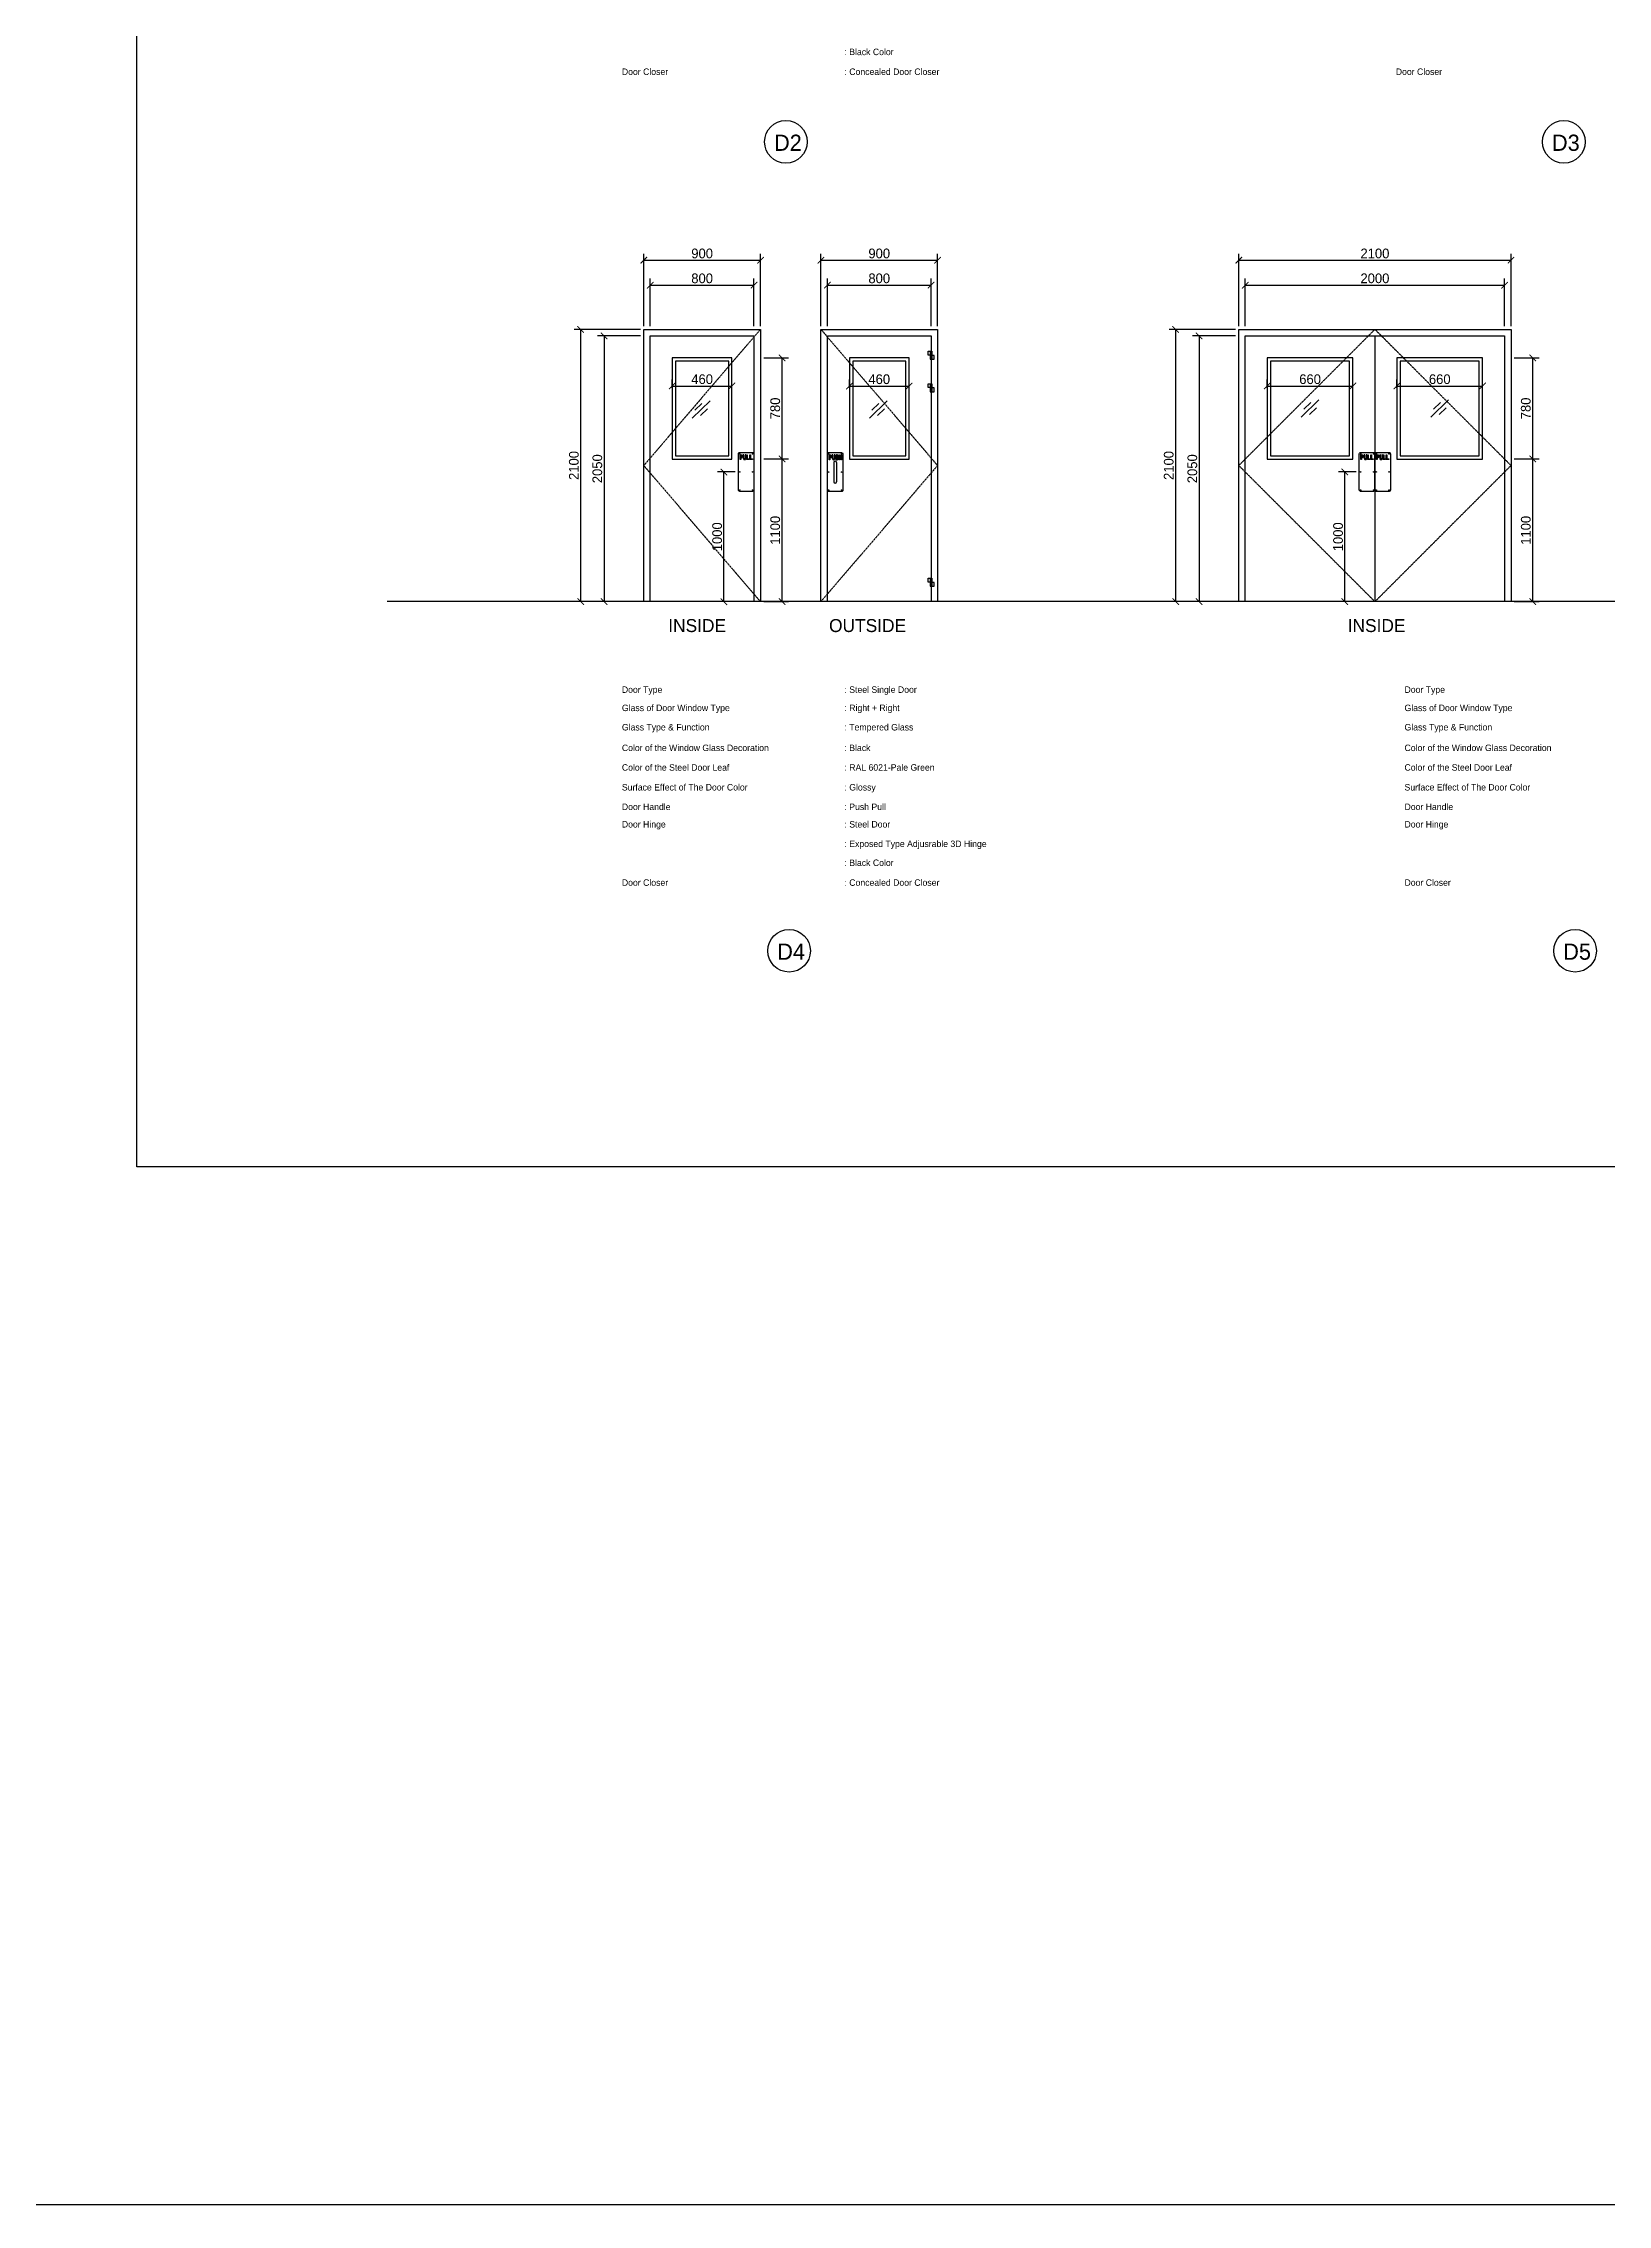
# Model space of a CAD drawing. Header units: millimetres. Extents: x -62354 to 129108, y -71259 to 35407.
# Drawn here: x 102933 to 115000, y -71259 to -54587 of the extents above; entities that cross this region are included whole.
import ezdxf

# ---------------------------------------------------------------- set-up
doc = ezdxf.new("R2010")
doc.units = ezdxf.units.MM
doc.header["$MEASUREMENT"] = 0
doc.linetypes.add('1st FL Layout xrf$0$CENTER2', pattern=[1.125, 0.75, -0.125, 0.125, -0.125])
doc.styles.add('1st FL Layout xrf$0$TEXT', font='cordia2.shx')
doc.dimstyles.new('1st FL Layout xrf$0$C--A--50', dxfattribs={"dimscale": 50, "dimtxt": 1.5, "dimasz": 1, "dimexe": 1, "dimexo": 0.5, "dimgap": 0.3, "dimtad": 1, "dimdec": 0, "dimzin": 0, "dimdsep": 46, "dimtxsty": '1st FL Layout xrf$0$TEXT', "dimblk": '1st FL Layout xrf$0$_ArchTick', "dimcen": 0.09, "dimclrd": 3, "dimclre": 3, "dimclrt": 30, "dimadec": 0, "dimazin": 2, "dimtfac": 1, "dimtdec": 0, "dimtix": 1, "dimtmove": 2, "dimatfit": 3, "dimldrblk": '1st FL Layout xrf$0$_ArchTick', "dimfxl": 1, "dimtolj": 1, "dimtzin": 0, "dimarcsym": 0})

# ---------------------------------------------------------------- blocks, each defined once
blk = doc.blocks.new('1st FL Layout xrf$0$_ArchTick')
at = {"color": 0, "linetype": 'ByBlock', "const_width": 0.15}
blk.add_lwpolyline([(-0.5, -0.5), (0.5, 0.5)], dxfattribs=at)
blk = doc.blocks.new('*D574')
at = {"color": 3, "linetype": 'Continuous', "lineweight": -2, "transparency": 16777216}
for p, q in [((107565, -56769), (107565, -56211)), ((107565, -56261), (108465, -56261)), ((108465, -56769), (108465, -56211))]:
    blk.add_line(p, q, dxfattribs=at)
at = {"color": 3, "lineweight": -2, "transparency": 16777216, "xscale": 50, "yscale": 50, "zscale": 50, "rotation": 180}
blk.add_blockref('1st FL Layout xrf$0$_ArchTick', (107565, -56261), dxfattribs=at)
at = {"color": 3, "lineweight": -2, "transparency": 16777216, "xscale": 50, "yscale": 50, "zscale": 50}
blk.add_blockref('1st FL Layout xrf$0$_ArchTick', (108465, -56261), dxfattribs=at)
at = {"color": 30, "transparency": 16777216, "insert": (108015, -56209), "char_height": 75, "attachment_point": 5, "style": '1st FL Layout xrf$0$TEXT'}
blk.add_mtext('\\A1;900', dxfattribs=at)
blk = doc.blocks.new('*D555')
at = {"color": 3, "linetype": 'Continuous', "lineweight": -2, "transparency": 16777216}
for p, q in [((107615, -56769), (107615, -56403)), ((107615, -56453), (108415, -56453)), ((108415, -56769), (108415, -56403))]:
    blk.add_line(p, q, dxfattribs=at)
at = {"color": 3, "lineweight": -2, "transparency": 16777216, "xscale": 50, "yscale": 50, "zscale": 50, "rotation": 180}
blk.add_blockref('1st FL Layout xrf$0$_ArchTick', (107615, -56453), dxfattribs=at)
at = {"color": 3, "lineweight": -2, "transparency": 16777216, "xscale": 50, "yscale": 50, "zscale": 50}
blk.add_blockref('1st FL Layout xrf$0$_ArchTick', (108415, -56453), dxfattribs=at)
at = {"color": 30, "transparency": 16777216, "insert": (108015, -56401), "char_height": 75, "attachment_point": 5, "style": '1st FL Layout xrf$0$TEXT'}
blk.add_mtext('\\A1;800', dxfattribs=at)
blk = doc.blocks.new('*D575')
at = {"color": 3, "linetype": 'Continuous', "lineweight": -2, "transparency": 16777216}
for p, q in [((107540, -56794), (107028, -56794)), ((107078, -56794), (107078, -58894)), ((107540, -58894), (107028, -58894))]:
    blk.add_line(p, q, dxfattribs=at)
at = {"color": 3, "lineweight": -2, "transparency": 16777216, "xscale": 50, "yscale": 50, "zscale": 50}
for p, rotation in [((107078, -56794), 90), ((107078, -58894), 270)]:
    blk.add_blockref('1st FL Layout xrf$0$_ArchTick', p, dxfattribs=dict(at, rotation=rotation))
at = {"color": 30, "transparency": 16777216, "insert": (107026, -57844), "char_height": 75, "attachment_point": 5, "rotation": 90, "style": '1st FL Layout xrf$0$TEXT'}
blk.add_mtext('\\A1;2100', dxfattribs=at)
blk = doc.blocks.new('*D576')
at = {"color": 3, "linetype": 'Continuous', "lineweight": -2, "transparency": 16777216}
for p, q in [((107540, -56844), (107209, -56844)), ((107259, -56844), (107259, -58894)), ((107590, -58894), (107209, -58894))]:
    blk.add_line(p, q, dxfattribs=at)
at = {"color": 3, "lineweight": -2, "transparency": 16777216, "xscale": 50, "yscale": 50, "zscale": 50}
for p, rotation in [((107259, -56844), 90), ((107259, -58894), 270)]:
    blk.add_blockref('1st FL Layout xrf$0$_ArchTick', p, dxfattribs=dict(at, rotation=rotation))
at = {"color": 30, "transparency": 16777216, "insert": (107207, -57869), "char_height": 75, "attachment_point": 5, "rotation": 90, "style": '1st FL Layout xrf$0$TEXT'}
blk.add_mtext('\\A1;2050', dxfattribs=at)
blk = doc.blocks.new('*D556')
at = {"color": 3, "linetype": 'Continuous', "lineweight": -2, "transparency": 16777216}
for p, q in [((108490, -57794), (108682, -57794)), ((108632, -58894), (108632, -57794)), ((108490, -58894), (108682, -58894))]:
    blk.add_line(p, q, dxfattribs=at)
at = {"color": 3, "lineweight": -2, "transparency": 16777216, "xscale": 50, "yscale": 50, "zscale": 50}
for p, rotation in [((108632, -57794), 90), ((108632, -58894), 270)]:
    blk.add_blockref('1st FL Layout xrf$0$_ArchTick', p, dxfattribs=dict(at, rotation=rotation))
at = {"color": 30, "transparency": 16777216, "insert": (108579, -58344), "char_height": 75, "attachment_point": 5, "rotation": 90, "style": '1st FL Layout xrf$0$TEXT'}
blk.add_mtext('\\A1;1100', dxfattribs=at)
blk = doc.blocks.new('*D557')
at = {"color": 3, "linetype": 'Continuous', "lineweight": -2, "transparency": 16777216}
for p, q in [((108490, -57014), (108682, -57014)), ((108632, -57794), (108632, -57014)), ((108490, -57794), (108682, -57794))]:
    blk.add_line(p, q, dxfattribs=at)
at = {"color": 3, "lineweight": -2, "transparency": 16777216, "xscale": 50, "yscale": 50, "zscale": 50}
for p, rotation in [((108632, -57014), 90), ((108632, -57794), 270)]:
    blk.add_blockref('1st FL Layout xrf$0$_ArchTick', p, dxfattribs=dict(at, rotation=rotation))
at = {"color": 30, "transparency": 16777216, "insert": (108579, -57404), "char_height": 75, "attachment_point": 5, "rotation": 90, "style": '1st FL Layout xrf$0$TEXT'}
blk.add_mtext('\\A1;780', dxfattribs=at)
blk = doc.blocks.new('*D558')
at = {"color": 3, "linetype": 'Continuous', "lineweight": -2, "transparency": 16777216}
for p, q in [((108931, -56769), (108931, -56211)), ((108931, -56261), (109831, -56261)), ((109831, -56769), (109831, -56211))]:
    blk.add_line(p, q, dxfattribs=at)
at = {"color": 3, "lineweight": -2, "transparency": 16777216, "xscale": 50, "yscale": 50, "zscale": 50, "rotation": 180}
blk.add_blockref('1st FL Layout xrf$0$_ArchTick', (108931, -56261), dxfattribs=at)
at = {"color": 3, "lineweight": -2, "transparency": 16777216, "xscale": 50, "yscale": 50, "zscale": 50}
blk.add_blockref('1st FL Layout xrf$0$_ArchTick', (109831, -56261), dxfattribs=at)
at = {"color": 30, "transparency": 16777216, "insert": (109381, -56209), "char_height": 75, "attachment_point": 5, "style": '1st FL Layout xrf$0$TEXT'}
blk.add_mtext('\\A1;900', dxfattribs=at)
blk = doc.blocks.new('*D559')
at = {"color": 3, "linetype": 'Continuous', "lineweight": -2, "transparency": 16777216}
for p, q in [((108981, -56769), (108981, -56403)), ((108981, -56453), (109781, -56453)), ((109781, -56769), (109781, -56403))]:
    blk.add_line(p, q, dxfattribs=at)
at = {"color": 3, "lineweight": -2, "transparency": 16777216, "xscale": 50, "yscale": 50, "zscale": 50, "rotation": 180}
blk.add_blockref('1st FL Layout xrf$0$_ArchTick', (108981, -56453), dxfattribs=at)
at = {"color": 3, "lineweight": -2, "transparency": 16777216, "xscale": 50, "yscale": 50, "zscale": 50}
blk.add_blockref('1st FL Layout xrf$0$_ArchTick', (109781, -56453), dxfattribs=at)
at = {"color": 30, "transparency": 16777216, "insert": (109381, -56401), "char_height": 75, "attachment_point": 5, "style": '1st FL Layout xrf$0$TEXT'}
blk.add_mtext('\\A1;800', dxfattribs=at)
blk = doc.blocks.new('*D560')
at = {"color": 3, "linetype": 'Continuous', "lineweight": -2, "transparency": 16777216}
for p, q in [((107785, -57245), (107785, -57181)), ((108245, -57245), (108245, -57181)), ((107785, -57231), (108245, -57231))]:
    blk.add_line(p, q, dxfattribs=at)
at = {"color": 3, "lineweight": -2, "transparency": 16777216, "xscale": 50, "yscale": 50, "zscale": 50, "rotation": 180}
blk.add_blockref('1st FL Layout xrf$0$_ArchTick', (107785, -57231), dxfattribs=at)
at = {"color": 3, "lineweight": -2, "transparency": 16777216, "xscale": 50, "yscale": 50, "zscale": 50}
blk.add_blockref('1st FL Layout xrf$0$_ArchTick', (108245, -57231), dxfattribs=at)
at = {"color": 30, "transparency": 16777216, "insert": (108015, -57179), "char_height": 75, "attachment_point": 5, "style": '1st FL Layout xrf$0$TEXT'}
blk.add_mtext('\\A1;460', dxfattribs=at)
blk = doc.blocks.new('*D553')
at = {"color": 3, "linetype": 'Continuous', "lineweight": -2, "transparency": 16777216}
for p, q in [((109151, -57245), (109151, -57181)), ((109611, -57245), (109611, -57181)), ((109151, -57231), (109611, -57231))]:
    blk.add_line(p, q, dxfattribs=at)
at = {"color": 3, "lineweight": -2, "transparency": 16777216, "xscale": 50, "yscale": 50, "zscale": 50, "rotation": 180}
blk.add_blockref('1st FL Layout xrf$0$_ArchTick', (109151, -57231), dxfattribs=at)
at = {"color": 3, "lineweight": -2, "transparency": 16777216, "xscale": 50, "yscale": 50, "zscale": 50}
blk.add_blockref('1st FL Layout xrf$0$_ArchTick', (109611, -57231), dxfattribs=at)
at = {"color": 30, "transparency": 16777216, "insert": (109381, -57179), "char_height": 75, "attachment_point": 5, "style": '1st FL Layout xrf$0$TEXT'}
blk.add_mtext('\\A1;460', dxfattribs=at)
blk = doc.blocks.new('*D554')
at = {"color": 3, "linetype": 'Continuous', "lineweight": -2, "transparency": 16777216}
for p, q in [((108270, -57894), (108133, -57894)), ((108183, -58894), (108183, -57894)), ((108289, -58894), (108133, -58894))]:
    blk.add_line(p, q, dxfattribs=at)
at = {"color": 3, "lineweight": -2, "transparency": 16777216, "xscale": 50, "yscale": 50, "zscale": 50}
for p, rotation in [((108183, -57894), 90), ((108183, -58894), 270)]:
    blk.add_blockref('1st FL Layout xrf$0$_ArchTick', p, dxfattribs=dict(at, rotation=rotation))
at = {"color": 30, "transparency": 16777216, "insert": (108131, -58394), "char_height": 75, "attachment_point": 5, "rotation": 90, "style": '1st FL Layout xrf$0$TEXT'}
blk.add_mtext('\\A1;1000', dxfattribs=at)
blk = doc.blocks.new('1st FL Layout xrf$0$Push')
blk.add_lwpolyline([(84907, -42836, -0.414214), (84917, -42846), (84917, -43126, -0.414214), (84907, -43136), (84807, -43136, -0.414214), (84797, -43126), (84797, -42846, -0.414214), (84807, -42836)], format="xyb", close=True)
at = {"flags": 128}
blk.add_lwpolyline([(84810, -42854), (84820, -42854), (84823, -42854), (84825, -42855), (84827, -42857), (84828, -42859), (84829, -42861), (84830, -42863), (84830, -42866), (84829, -42868), (84828, -42870), (84827, -42872), (84825, -42874), (84823, -42875), (84820, -42875), (84815, -42875), (84815, -42891), (84810, -42891)], close=True, dxfattribs=at)
for points in [[(84847, -42911), (84847, -43061)], [(84867, -42911), (84867, -43061)]]:
    blk.add_lwpolyline(points)
blk.add_lwpolyline([(84900, -42891), (84900, -42875), (84890, -42875), (84890, -42891), (84885, -42891), (84885, -42854), (84890, -42854), (84890, -42870), (84900, -42870), (84900, -42854), (84905, -42854), (84905, -42891)], close=True)
at = {"color": 253}
for centre in [(84807, -42846), (84907, -42846), (84807, -42986), (84907, -42986), (84807, -43126), (84907, -43126)]:
    blk.add_circle(centre, 2.51, dxfattribs=at)
for centre, start, end in [((84857, -42911), 0, 180), ((84857, -43061), 180, 0)]:
    blk.add_arc(centre, 10, start, end)
for points, knots in [([(84815, -42870), (84817, -42870), (84819, -42870), (84820, -42870), (84821, -42870), (84821, -42870), (84823, -42869), (84823, -42869), (84824, -42867), (84825, -42866), (84825, -42864), (84825, -42863), (84824, -42862), (84823, -42860), (84823, -42860), (84821, -42859), (84821, -42859), (84820, -42859), (84819, -42859), (84817, -42859), (84815, -42859), (84815, -42863), (84815, -42866), (84815, -42870)], [0, 0, 0, 0, 1, 1, 1, 1.261799, 1.523599, 1.785398, 2.047198, 2.308997, 2.570796, 2.832596, 3.094395, 3.356194, 3.617994, 3.879793, 4.141593, 4.141593, 4.141593, 5.141593, 5.141593, 5.141593, 6.141593, 6.141593, 6.141593, 6.141593]), ([(84840, -42854), (84840, -42862), (84840, -42871), (84840, -42879), (84840, -42880), (84840, -42882), (84842, -42884), (84843, -42885), (84844, -42886), (84845, -42886), (84846, -42886), (84847, -42885), (84848, -42884), (84850, -42882), (84850, -42880), (84850, -42879), (84850, -42871), (84850, -42862), (84850, -42854), (84852, -42854), (84853, -42854), (84855, -42854), (84855, -42862), (84855, -42871), (84855, -42879), (84855, -42880), (84855, -42881), (84855, -42882), (84854, -42883), (84854, -42884), (84854, -42884), (84853, -42885), (84853, -42886), (84852, -42887), (84852, -42887), (84851, -42888), (84851, -42889), (84850, -42889), (84849, -42890), (84848, -42890), (84848, -42890), (84847, -42890), (84846, -42891), (84845, -42891), (84845, -42891), (84844, -42891), (84843, -42890), (84842, -42890), (84841, -42890), (84841, -42890), (84840, -42889), (84839, -42889), (84839, -42888), (84838, -42887), (84837, -42887), (84837, -42886), (84837, -42885), (84836, -42884), (84836, -42884), (84836, -42883), (84835, -42882), (84835, -42881), (84835, -42880), (84835, -42879), (84835, -42871), (84835, -42862), (84835, -42854), (84837, -42854), (84838, -42854), (84840, -42854)], [0, 0, 0, 0, 1, 1, 1, 1.392699, 1.785398, 2.178097, 2.374447, 2.570796, 2.767146, 2.963495, 3.356194, 3.748894, 4.141593, 4.141593, 4.141593, 5.141593, 5.141593, 5.141593, 6.141593, 6.141593, 6.141593, 7.141593, 7.141593, 7.141593, 8.141593, 8.141593, 8.141593, 9.141593, 9.141593, 9.141593, 10.141593, 10.141593, 10.141593, 11.141593, 11.141593, 11.141593, 12.141593, 12.141593, 12.141593, 13.141593, 13.141593, 13.141593, 14.141593, 14.141593, 14.141593, 15.141593, 15.141593, 15.141593, 16.141593, 16.141593, 16.141593, 17.141593, 17.141593, 17.141593, 18.141593, 18.141593, 18.141593, 19.141593, 19.141593, 19.141593, 20.141593, 20.141593, 20.141593, 21.141593, 21.141593, 21.141593, 22.141593, 22.141593, 22.141593, 22.141593])]:
    blk.add_open_spline(points, degree=3, knots=knots)
blk.add_rational_spline([(84860, -42878), (84862, -42878), (84863, -42878), (84865, -42878), (84865, -42880), (84865, -42881), (84865, -42882), (84865, -42882), (84865, -42883), (84865, -42884), (84866, -42884), (84867, -42885), (84868, -42886), (84870, -42886), (84871, -42886), (84873, -42885), (84874, -42884), (84874, -42884), (84875, -42883), (84875, -42882), (84875, -42882), (84875, -42881), (84875, -42881), (84875, -42880), (84875, -42879), (84874, -42878), (84874, -42877), (84869, -42875), (84865, -42872), (84861, -42870), (84861, -42869), (84860, -42867), (84860, -42866), (84860, -42865), (84860, -42864), (84860, -42863), (84860, -42862), (84860, -42862), (84860, -42861), (84861, -42860), (84861, -42860), (84861, -42859), (84862, -42858), (84862, -42858), (84862, -42857), (84863, -42857), (84864, -42856), (84864, -42856), (84865, -42855), (84866, -42855), (84866, -42855), (84867, -42854), (84868, -42854), (84869, -42854), (84870, -42854), (84870, -42854), (84871, -42854), (84872, -42854), (84873, -42854), (84873, -42855), (84874, -42855), (84875, -42855), (84876, -42856), (84876, -42856), (84877, -42857), (84877, -42857), (84878, -42858), (84878, -42858), (84879, -42859), (84879, -42860), (84879, -42860), (84880, -42861), (84880, -42862), (84880, -42862), (84880, -42863), (84880, -42864), (84880, -42865), (84880, -42867), (84878, -42867), (84877, -42867), (84875, -42867), (84875, -42865), (84875, -42864), (84875, -42863), (84875, -42863), (84875, -42862), (84874, -42861), (84874, -42860), (84873, -42860), (84871, -42859), (84870, -42859), (84868, -42859), (84867, -42860), (84866, -42860), (84865, -42861), (84865, -42862), (84865, -42863), (84865, -42863), (84865, -42864), (84865, -42864), (84865, -42865), (84865, -42866), (84865, -42867), (84866, -42867), (84870, -42870), (84874, -42873), (84879, -42875), (84879, -42876), (84880, -42877), (84880, -42879), (84880, -42880), (84880, -42881), (84880, -42882), (84880, -42882), (84880, -42883), (84880, -42884), (84879, -42885), (84879, -42885), (84879, -42886), (84878, -42887), (84878, -42887), (84877, -42888), (84877, -42888), (84876, -42889), (84876, -42889), (84875, -42889), (84874, -42890), (84873, -42890), (84873, -42890), (84872, -42890), (84871, -42891), (84870, -42891), (84870, -42891), (84869, -42891), (84868, -42890), (84867, -42890), (84866, -42890), (84866, -42890), (84865, -42889), (84864, -42889), (84864, -42889), (84863, -42888), (84862, -42888), (84862, -42887), (84862, -42887), (84861, -42886), (84861, -42885), (84861, -42885), (84860, -42884), (84860, -42883), (84860, -42882), (84860, -42882), (84860, -42881), (84860, -42880), (84860, -42878)], [1, 1, 1, 1, 1, 1, 1, 1, 1, 1, 1, 1, 1, 1, 1, 1, 1, 1, 1, 1, 1, 1, 1, 1, 0.917103003592, 0.917103003592, 1, 1, 1, 1, 0.977334703629, 0.977334703629, 1, 1, 1, 1, 1, 1, 1, 1, 1, 1, 1, 1, 1, 1, 1, 1, 1, 1, 1, 1, 1, 1, 1, 1, 1, 1, 1, 1, 1, 1, 1, 1, 1, 1, 1, 1, 1, 1, 1, 1, 1, 1, 1, 1, 1, 1, 1, 1, 1, 1, 1, 1, 1, 1, 1, 1, 1, 1, 1, 1, 1, 1, 1, 1, 1, 1, 1, 1, 1, 0.93506809538, 0.93506809538, 1, 1, 1, 1, 0.976653570732, 0.976653570732, 1, 1, 1, 1, 1, 1, 1, 1, 1, 1, 1, 1, 1, 1, 1, 1, 1, 1, 1, 1, 1, 1, 1, 1, 1, 1, 1, 1, 1, 1, 1, 1, 1, 1, 1, 1, 1, 1, 1, 1, 1, 1, 1, 1, 1, 1], degree=3, knots=[0, 0, 0, 0, 1, 1, 1, 2, 2, 2, 2.261799, 2.523599, 2.785398, 3.047198, 3.308997, 3.570796, 3.832596, 4.094395, 4.356194, 4.617994, 4.879793, 5.141593, 5.141593, 5.141593, 6.141593, 6.141593, 6.141593, 7.149606, 7.149606, 7.149606, 8.149606, 8.149606, 8.149606, 8.672616, 8.672616, 8.672616, 9.672616, 9.672616, 9.672616, 10.672616, 10.672616, 10.672616, 11.672616, 11.672616, 11.672616, 12.672616, 12.672616, 12.672616, 13.672616, 13.672616, 13.672616, 14.672616, 14.672616, 14.672616, 15.672616, 15.672616, 15.672616, 16.672616, 16.672616, 16.672616, 17.672616, 17.672616, 17.672616, 18.672616, 18.672616, 18.672616, 19.672616, 19.672616, 19.672616, 20.672616, 20.672616, 20.672616, 21.672616, 21.672616, 21.672616, 22.672616, 22.672616, 22.672616, 23.672616, 23.672616, 23.672616, 24.672616, 24.672616, 24.672616, 25.672616, 25.672616, 25.672616, 25.934415, 26.196215, 26.458014, 26.719813, 26.981613, 27.243412, 27.505212, 27.767011, 28.02881, 28.29061, 28.552409, 28.814209, 28.814209, 28.814209, 29.814209, 29.814209, 29.814209, 30.704248, 30.704248, 30.704248, 31.704248, 31.704248, 31.704248, 32.235104, 32.235104, 32.235104, 33.235104, 33.235104, 33.235104, 34.235104, 34.235104, 34.235104, 35.235104, 35.235104, 35.235104, 36.235104, 36.235104, 36.235104, 37.235104, 37.235104, 37.235104, 38.235104, 38.235104, 38.235104, 39.235104, 39.235104, 39.235104, 40.235104, 40.235104, 40.235104, 41.235104, 41.235104, 41.235104, 42.235104, 42.235104, 42.235104, 43.235104, 43.235104, 43.235104, 44.235104, 44.235104, 44.235104, 45.235104, 45.235104, 45.235104, 46.235104, 46.235104, 46.235104, 47.235104, 47.235104, 47.235104, 47.235104])
blk = doc.blocks.new('1st FL Layout xrf$0$Pull')
blk.add_lwpolyline([(78259, -41726, -0.414214), (78269, -41736), (78269, -42016, -0.414214), (78259, -42026), (78159, -42026, -0.414214), (78149, -42016), (78149, -41736, -0.414214), (78159, -41726)], format="xyb", close=True)
at = {"flags": 128}
blk.add_lwpolyline([(78167, -41781), (78162, -41781), (78162, -41745), (78172, -41745), (78175, -41745), (78177, -41746), (78179, -41747), (78180, -41749), (78181, -41752), (78182, -41754), (78182, -41756), (78181, -41759), (78180, -41761), (78179, -41763), (78177, -41764), (78175, -41765), (78172, -41766), (78167, -41766)], close=True, dxfattribs=at)
for points in [[(78212, -41781), (78212, -41745), (78217, -41745), (78217, -41776), (78232, -41776), (78232, -41781)], [(78237, -41781), (78237, -41745), (78242, -41745), (78242, -41776), (78257, -41776), (78257, -41781)]]:
    blk.add_lwpolyline(points, close=True)
at = {"color": 253}
for centre in [(78159, -41736), (78259, -41736), (78159, -41876), (78259, -41876), (78159, -42016), (78259, -42016)]:
    blk.add_circle(centre, 2.51, dxfattribs=at)
for points, knots in [([(78167, -41761), (78169, -41761), (78171, -41761), (78172, -41761), (78173, -41761), (78173, -41761), (78174, -41760), (78175, -41759), (78176, -41758), (78177, -41757), (78177, -41755), (78177, -41754), (78176, -41752), (78175, -41751), (78174, -41750), (78173, -41750), (78173, -41750), (78172, -41750), (78171, -41750), (78169, -41750), (78167, -41750), (78167, -41753), (78167, -41757), (78167, -41761)], [0, 0, 0, 0, 1, 1, 1, 1.261799, 1.523599, 1.785398, 2.047198, 2.308997, 2.570796, 2.832596, 3.094395, 3.356194, 3.617994, 3.879793, 4.141593, 4.141593, 4.141593, 5.141593, 5.141593, 5.141593, 6.141593, 6.141593, 6.141593, 6.141593]), ([(78192, -41745), (78192, -41753), (78192, -41761), (78192, -41770), (78192, -41771), (78192, -41773), (78194, -41775), (78195, -41776), (78196, -41776), (78197, -41776), (78198, -41776), (78199, -41776), (78200, -41775), (78202, -41773), (78202, -41771), (78202, -41770), (78202, -41761), (78202, -41753), (78202, -41745), (78204, -41745), (78205, -41745), (78207, -41745), (78207, -41753), (78207, -41761), (78207, -41770), (78207, -41771), (78207, -41772), (78207, -41772), (78206, -41773), (78206, -41774), (78206, -41775), (78205, -41776), (78205, -41777), (78204, -41777), (78204, -41778), (78203, -41779), (78203, -41779), (78202, -41780), (78201, -41780), (78200, -41781), (78200, -41781), (78199, -41781), (78198, -41781), (78197, -41781), (78196, -41781), (78196, -41781), (78195, -41781), (78194, -41781), (78193, -41781), (78193, -41780), (78192, -41780), (78191, -41779), (78191, -41779), (78190, -41778), (78189, -41777), (78189, -41777), (78188, -41776), (78188, -41775), (78188, -41774), (78187, -41773), (78187, -41772), (78187, -41772), (78187, -41771), (78187, -41770), (78187, -41761), (78187, -41753), (78187, -41745), (78189, -41745), (78190, -41745), (78192, -41745)], [0, 0, 0, 0, 1, 1, 1, 1.392699, 1.785398, 2.178097, 2.374447, 2.570796, 2.767146, 2.963495, 3.356194, 3.748894, 4.141593, 4.141593, 4.141593, 5.141593, 5.141593, 5.141593, 6.141593, 6.141593, 6.141593, 7.141593, 7.141593, 7.141593, 8.141593, 8.141593, 8.141593, 9.141593, 9.141593, 9.141593, 10.141593, 10.141593, 10.141593, 11.141593, 11.141593, 11.141593, 12.141593, 12.141593, 12.141593, 13.141593, 13.141593, 13.141593, 14.141593, 14.141593, 14.141593, 15.141593, 15.141593, 15.141593, 16.141593, 16.141593, 16.141593, 17.141593, 17.141593, 17.141593, 18.141593, 18.141593, 18.141593, 19.141593, 19.141593, 19.141593, 20.141593, 20.141593, 20.141593, 21.141593, 21.141593, 21.141593, 22.141593, 22.141593, 22.141593, 22.141593])]:
    blk.add_open_spline(points, degree=3, knots=knots)
blk = doc.blocks.new('*D572')
at = {"color": 3, "linetype": 'Continuous', "lineweight": -2, "transparency": 16777216}
for p, q in [((112154, -56769), (112154, -56211)), ((112154, -56261), (114254, -56261)), ((114254, -56769), (114254, -56211))]:
    blk.add_line(p, q, dxfattribs=at)
at = {"color": 3, "lineweight": -2, "transparency": 16777216, "xscale": 50, "yscale": 50, "zscale": 50, "rotation": 180}
blk.add_blockref('1st FL Layout xrf$0$_ArchTick', (112154, -56261), dxfattribs=at)
at = {"color": 3, "lineweight": -2, "transparency": 16777216, "xscale": 50, "yscale": 50, "zscale": 50}
blk.add_blockref('1st FL Layout xrf$0$_ArchTick', (114254, -56261), dxfattribs=at)
at = {"color": 30, "transparency": 16777216, "insert": (113204, -56209), "char_height": 75, "attachment_point": 5, "style": '1st FL Layout xrf$0$TEXT'}
blk.add_mtext('\\A1;2100', dxfattribs=at)
blk = doc.blocks.new('*D541')
at = {"color": 3, "linetype": 'Continuous', "lineweight": -2, "transparency": 16777216}
for p, q in [((112204, -56769), (112204, -56403)), ((112204, -56453), (114204, -56453)), ((114204, -56769), (114204, -56403))]:
    blk.add_line(p, q, dxfattribs=at)
at = {"color": 3, "lineweight": -2, "transparency": 16777216, "xscale": 50, "yscale": 50, "zscale": 50, "rotation": 180}
blk.add_blockref('1st FL Layout xrf$0$_ArchTick', (112204, -56453), dxfattribs=at)
at = {"color": 3, "lineweight": -2, "transparency": 16777216, "xscale": 50, "yscale": 50, "zscale": 50}
blk.add_blockref('1st FL Layout xrf$0$_ArchTick', (114204, -56453), dxfattribs=at)
at = {"color": 30, "transparency": 16777216, "insert": (113204, -56401), "char_height": 75, "attachment_point": 5, "style": '1st FL Layout xrf$0$TEXT'}
blk.add_mtext('\\A1;2000', dxfattribs=at)
blk = doc.blocks.new('*D573')
at = {"color": 3, "linetype": 'Continuous', "lineweight": -2, "transparency": 16777216}
for p, q in [((112129, -56794), (111617, -56794)), ((111667, -56794), (111667, -58894)), ((112129, -58894), (111617, -58894))]:
    blk.add_line(p, q, dxfattribs=at)
at = {"color": 3, "lineweight": -2, "transparency": 16777216, "xscale": 50, "yscale": 50, "zscale": 50}
for p, rotation in [((111667, -56794), 90), ((111667, -58894), 270)]:
    blk.add_blockref('1st FL Layout xrf$0$_ArchTick', p, dxfattribs=dict(at, rotation=rotation))
at = {"color": 30, "transparency": 16777216, "insert": (111614, -57844), "char_height": 75, "attachment_point": 5, "rotation": 90, "style": '1st FL Layout xrf$0$TEXT'}
blk.add_mtext('\\A1;2100', dxfattribs=at)
blk = doc.blocks.new('*D542')
at = {"color": 3, "linetype": 'Continuous', "lineweight": -2, "transparency": 16777216}
for p, q in [((112129, -56844), (111798, -56844)), ((111848, -56844), (111848, -58894)), ((112179, -58894), (111798, -58894))]:
    blk.add_line(p, q, dxfattribs=at)
at = {"color": 3, "lineweight": -2, "transparency": 16777216, "xscale": 50, "yscale": 50, "zscale": 50}
for p, rotation in [((111848, -56844), 90), ((111848, -58894), 270)]:
    blk.add_blockref('1st FL Layout xrf$0$_ArchTick', p, dxfattribs=dict(at, rotation=rotation))
at = {"color": 30, "transparency": 16777216, "insert": (111796, -57869), "char_height": 75, "attachment_point": 5, "rotation": 90, "style": '1st FL Layout xrf$0$TEXT'}
blk.add_mtext('\\A1;2050', dxfattribs=at)
blk = doc.blocks.new('*D543')
at = {"color": 3, "linetype": 'Continuous', "lineweight": -2, "transparency": 16777216}
for p, q in [((114279, -57794), (114471, -57794)), ((114421, -58894), (114421, -57794)), ((114279, -58894), (114471, -58894))]:
    blk.add_line(p, q, dxfattribs=at)
at = {"color": 3, "lineweight": -2, "transparency": 16777216, "xscale": 50, "yscale": 50, "zscale": 50}
for p, rotation in [((114421, -57794), 90), ((114421, -58894), 270)]:
    blk.add_blockref('1st FL Layout xrf$0$_ArchTick', p, dxfattribs=dict(at, rotation=rotation))
at = {"color": 30, "transparency": 16777216, "insert": (114368, -58344), "char_height": 75, "attachment_point": 5, "rotation": 90, "style": '1st FL Layout xrf$0$TEXT'}
blk.add_mtext('\\A1;1100', dxfattribs=at)
blk = doc.blocks.new('*D544')
at = {"color": 3, "linetype": 'Continuous', "lineweight": -2, "transparency": 16777216}
for p, q in [((113059, -57894), (112922, -57894)), ((112972, -58894), (112972, -57894)), ((113078, -58894), (112922, -58894))]:
    blk.add_line(p, q, dxfattribs=at)
at = {"color": 3, "lineweight": -2, "transparency": 16777216, "xscale": 50, "yscale": 50, "zscale": 50}
for p, rotation in [((112972, -57894), 90), ((112972, -58894), 270)]:
    blk.add_blockref('1st FL Layout xrf$0$_ArchTick', p, dxfattribs=dict(at, rotation=rotation))
at = {"color": 30, "transparency": 16777216, "insert": (112920, -58394), "char_height": 75, "attachment_point": 5, "rotation": 90, "style": '1st FL Layout xrf$0$TEXT'}
blk.add_mtext('\\A1;1000', dxfattribs=at)
blk = doc.blocks.new('*D547')
at = {"color": 3, "linetype": 'Continuous', "lineweight": -2, "transparency": 16777216}
for p, q in [((112374, -57245), (112374, -57181)), ((113034, -57245), (113034, -57181)), ((112374, -57231), (113034, -57231))]:
    blk.add_line(p, q, dxfattribs=at)
at = {"color": 3, "lineweight": -2, "transparency": 16777216, "xscale": 50, "yscale": 50, "zscale": 50, "rotation": 180}
blk.add_blockref('1st FL Layout xrf$0$_ArchTick', (112374, -57231), dxfattribs=at)
at = {"color": 3, "lineweight": -2, "transparency": 16777216, "xscale": 50, "yscale": 50, "zscale": 50}
blk.add_blockref('1st FL Layout xrf$0$_ArchTick', (113034, -57231), dxfattribs=at)
at = {"color": 30, "transparency": 16777216, "insert": (112704, -57179), "char_height": 75, "attachment_point": 5, "style": '1st FL Layout xrf$0$TEXT'}
blk.add_mtext('\\A1;660', dxfattribs=at)
blk = doc.blocks.new('*D548')
at = {"color": 3, "linetype": 'Continuous', "lineweight": -2, "transparency": 16777216}
for p, q in [((114279, -57014), (114471, -57014)), ((114421, -57794), (114421, -57014)), ((114279, -57794), (114471, -57794))]:
    blk.add_line(p, q, dxfattribs=at)
at = {"color": 3, "lineweight": -2, "transparency": 16777216, "xscale": 50, "yscale": 50, "zscale": 50}
for p, rotation in [((114421, -57014), 90), ((114421, -57794), 270)]:
    blk.add_blockref('1st FL Layout xrf$0$_ArchTick', p, dxfattribs=dict(at, rotation=rotation))
at = {"color": 30, "transparency": 16777216, "insert": (114368, -57404), "char_height": 75, "attachment_point": 5, "rotation": 90, "style": '1st FL Layout xrf$0$TEXT'}
blk.add_mtext('\\A1;780', dxfattribs=at)
blk = doc.blocks.new('*D549')
at = {"color": 3, "linetype": 'Continuous', "lineweight": -2, "transparency": 16777216}
for p, q in [((113374, -57245), (113374, -57181)), ((114034, -57245), (114034, -57181)), ((113374, -57231), (114034, -57231))]:
    blk.add_line(p, q, dxfattribs=at)
at = {"color": 3, "lineweight": -2, "transparency": 16777216, "xscale": 50, "yscale": 50, "zscale": 50, "rotation": 180}
blk.add_blockref('1st FL Layout xrf$0$_ArchTick', (113374, -57231), dxfattribs=at)
at = {"color": 3, "lineweight": -2, "transparency": 16777216, "xscale": 50, "yscale": 50, "zscale": 50}
blk.add_blockref('1st FL Layout xrf$0$_ArchTick', (114034, -57231), dxfattribs=at)
at = {"color": 30, "transparency": 16777216, "insert": (113704, -57179), "char_height": 75, "attachment_point": 5, "style": '1st FL Layout xrf$0$TEXT'}
blk.add_mtext('\\A1;660', dxfattribs=at)
blk = doc.blocks.new('1st FL Layout xrf')
at = {"color": 251}
for p, q in [((107938.6, -57478), (108076, -57345.6)), ((109304.7, -57478), (109442.2, -57345.6)), ((112635.3, -57470.5), (112772.7, -57338.2)), ((113635.3, -57470.5), (113772.7, -57338.2)), ((107957.9, -57417.7), (108012, -57365.6)), ((108002.2, -57458.3), (108056.3, -57406.2)), ((109324, -57417.7), (109378.2, -57365.6)), ((109368.3, -57458.3), (109422.5, -57406.2)), ((112654.6, -57410.3), (112708.7, -57358.1)), ((112698.9, -57450.9), (112753, -57398.8)), ((113654.6, -57410.3), (113708.7, -57358.1)), ((113698.9, -57450.9), (113753, -57398.8))]:
    blk.add_line(p, q, dxfattribs=at)
at = {"color": 1}
blk.add_lwpolyline([(77007.7, -37896.3), (129107.6, -37896.3), (129107.6, -71259), (77007.7, -71259)], close=True, dxfattribs=at)
for points in [[(103655.5, -40733.9), (127142.7, -40733.9), (127142.7, -63253.5), (103655.5, -63253.5)], [(107785, -57794.3), (108245, -57794.3), (108245, -57014.3), (107785, -57014.3)], [(109151.1, -57794.3), (109611.1, -57794.3), (109611.1, -57014.3), (109151.1, -57014.3)], [(109757.4, -56963.3), (109787.4, -56963.3), (109787.4, -56993.3), (109757.4, -56993.3)], [(109804.9, -56995.3), (109774.9, -56995.3), (109774.9, -57025.3), (109804.9, -57025.3)], [(112374, -57794.3), (113034, -57794.3), (113034, -57014.3), (112374, -57014.3)], [(113374, -57794.3), (114034, -57794.3), (114034, -57014.3), (113374, -57014.3)], [(109757.4, -57213.3), (109787.4, -57213.3), (109787.4, -57243.3), (109757.4, -57243.3)], [(109804.9, -57245.3), (109774.9, -57245.3), (109774.9, -57275.3), (109804.9, -57275.3)], [(109757.4, -58713.3), (109787.4, -58713.3), (109787.4, -58743.3), (109757.4, -58743.3)], [(109804.9, -58745.3), (109774.9, -58745.3), (109774.9, -58775.3), (109804.9, -58775.3)]]:
    blk.add_lwpolyline(points, close=True)
at = {"color": 253, "linetype": '1st FL Layout xrf$0$CENTER2', "ltscale": 7}
for points in [[(108465, -56794.3), (107565, -57844.3), (108465, -58894.3)], [(108931.1, -56794.3), (109831.1, -57844.3), (108931.1, -58894.3)], [(113204, -56794.3), (112154, -57844.3), (113204, -58894.3)], [(113204, -56794.3), (114254, -57844.3), (113204, -58894.3)]]:
    blk.add_lwpolyline(points, dxfattribs=at)
at = {"color": 74}
for points in [[(107565, -58894.3), (107565, -56794.3), (108465, -56794.3), (108465, -58894.3)], [(107615, -58894.3), (107615, -56844.3), (108415, -56844.3), (108415, -58894.3)], [(108931.1, -58894.3), (108931.1, -56794.3), (109831.1, -56794.3), (109831.1, -58894.3)], [(108981.1, -58894.3), (108981.1, -56844.3), (109781.1, -56844.3), (109781.1, -58894.3)], [(112154, -58894.3), (112154, -56794.3), (114254, -56794.3), (114254, -58894.3)], [(112204, -58894.3), (112204, -56844.3), (114204, -56844.3), (114204, -58894.3)], [(113204, -56844.3), (113204, -58894.3)]]:
    blk.add_lwpolyline(points, dxfattribs=at)
for points in [[(109774.9, -56963.3), (109774.9, -56993.3)], [(109787.4, -56995.3), (109787.4, -57025.3)], [(109774.9, -57213.3), (109774.9, -57243.3)], [(109787.4, -57245.3), (109787.4, -57275.3)], [(109774.9, -58713.3), (109774.9, -58743.3)], [(109787.4, -58745.3), (109787.4, -58775.3)]]:
    blk.add_lwpolyline(points)
at = {"color": 253}
for points in [[(107810, -57769.3), (108220, -57769.3), (108220, -57039.3), (107810, -57039.3)], [(109176.1, -57769.3), (109586.1, -57769.3), (109586.1, -57039.3), (109176.1, -57039.3)], [(112399, -57769.3), (113009, -57769.3), (113009, -57039.3), (112399, -57039.3)], [(113399, -57769.3), (114009, -57769.3), (114009, -57039.3), (113399, -57039.3)]]:
    blk.add_lwpolyline(points, close=True, dxfattribs=at)
at = {"color": 251}
blk.add_lwpolyline([(125405, -58894.3), (105585.1, -58894.3)], dxfattribs=at)
at = {"color": 1}
for centre in [(108661, -55347.7), (114660.8, -55347.7), (108685.5, -61586.7), (114747.6, -61586.7)]:
    blk.add_circle(centre, 164.3, dxfattribs=at)
for name, p in [('1st FL Layout xrf$0$Pull', (30145.6, -16018)), ('1st FL Layout xrf$0$Push', (24183.7, -14908.8)), ('1st FL Layout xrf$0$Pull', (34934.6, -16018)), ('1st FL Layout xrf$0$Pull', (35054.6, -16018))]:
    blk.add_blockref(name, p)
at = {"style": '1st FL Layout xrf$0$TEXT'}
for s, p in [(': Black Color', (109112.7, -54679.1)), ('Door Closer', (107396.1, -54832)), (': Concealed Door Closer', (109112.7, -54832)), ('Door Closer', (113365.2, -54832)), ('Door Type', (107396.1, -59597.7)), (': Steel Single Door', (109112.7, -59597.7)), ('Door Type', (113432.3, -59597.7)), ('Glass of Door Window Type', (107396.1, -59738.6)), ('Glass Type & Function', (107396.1, -59887.8)), (': Right + Right', (109112.7, -59738.6)), (': Tempered Glass', (109112.7, -59887.8)), ('Glass of Door Window Type', (113432.3, -59738.6)), ('Glass Type & Function', (113432.3, -59887.8)), ('Color of the Window Glass Decoration', (107396.1, -60046.8)), (': Black', (109112.7, -60046.8)), ('Color of the Window Glass Decoration', (113432.3, -60046.8)), ('Color of the Steel Door Leaf', (107396.1, -60198.1)), (': RAL 6021-Pale Green', (109112.7, -60198.1)), ('Color of the Steel Door Leaf', (113432.3, -60198.1)), ('Surface Effect of The Door Color', (107396.1, -60350.9)), (': Glossy', (109112.7, -60350.9)), ('Surface Effect of The Door Color', (113432.3, -60350.9)), ('Door Handle', (107396.1, -60501.8)), (': Push Pull', (109112.7, -60501.8)), ('Door Handle', (113432.3, -60501.8)), ('Door Hinge', (107396.1, -60636.5)), (': Steel Door', (109112.7, -60636.5)), ('Door Hinge', (113432.3, -60636.5)), (': Exposed Type Adjusrable 3D Hinge', (109112.7, -60787)), (': Black Color', (109112.7, -60933.2)), ('Door Closer', (107396.1, -61086.1)), (': Concealed Door Closer', (109112.7, -61086.1)), ('Door Closer', (113432.3, -61086.1))]:
    blk.add_text(s, height=50, dxfattribs=at).set_placement(p)
at = {"color": 1, "style": '1st FL Layout xrf$0$TEXT'}
for s, p in [('D2', (108569.9, -55417.3)), ('D3', (114569.7, -55417.3)), ('D4', (108594.5, -61656.3)), ('D5', (114656.5, -61656.3))]:
    blk.add_text(s, height=125, dxfattribs=at).set_placement(p)
at = {"color": 8, "style": '1st FL Layout xrf$0$TEXT'}
for s, p in [('INSIDE', (107753.7, -59128.8)), ('OUTSIDE', (108993.9, -59128.8)), ('INSIDE', (112994, -59128.8))]:
    blk.add_text(s, height=100, dxfattribs=at).set_placement(p)
for base, p1, p2, picture, middle in [((108465, -56261.4), (107565, -56794.3), (108465, -56794.3), '*D574', (108015, -56208.9)), ((109831.1, -56261.4), (108931.1, -56794.3), (109831.1, -56794.3), '*D558', (109381.1, -56208.9)), ((114254, -56261.4), (112154, -56794.3), (114254, -56794.3), '*D572', (113204, -56208.9)), ((108415, -56453.4), (107615, -56794.3), (108415, -56794.3), '*D555', (108015, -56400.9)), ((109781.1, -56453.4), (108981.1, -56794.3), (109781.1, -56794.3), '*D559', (109381.1, -56400.9)), ((114204, -56453.4), (112204, -56794.3), (114204, -56794.3), '*D541', (113204, -56400.9))]:
    dim = blk.add_linear_dim(base=base, p1=p1, p2=p2, dimstyle='1st FL Layout xrf$0$C--A--50')
    dim.commit()
    dim.dimension.update_dxf_attribs({"geometry": picture, "text_midpoint": middle})
for base, p1, p2, picture, middle in [((107078, -58894.3), (107565, -56794.3), (107565, -58894.3), '*D575', (107025.5, -57844.3)), ((107259.2, -58894.3), (107565, -56844.3), (107615, -58894.3), '*D576', (107206.7, -57869.3)), ((111667, -58894.3), (112154, -56794.3), (112154, -58894.3), '*D573', (111614.5, -57844.3)), ((111848.2, -58894.3), (112154, -56844.3), (112204, -58894.3), '*D542', (111795.7, -57869.3)), ((108632, -57014.3), (108465, -57794.3), (108465, -57014.3), '*D557', (108579.5, -57404.3)), ((114421, -57014.3), (114254, -57794.3), (114254, -57014.3), '*D548', (114368.5, -57404.3)), ((108632, -57794.3), (108465, -58894.3), (108465, -57794.3), '*D556', (108579.5, -58344.3)), ((114421, -57794.3), (114254, -58894.3), (114254, -57794.3), '*D543', (114368.5, -58344.3)), ((108183, -57894.5), (108314.5, -58894.2), (108295, -57894.5), '*D554', (108130.5, -58394.3)), ((112972, -57894.5), (113103.5, -58894.2), (113084, -57894.5), '*D544', (112919.5, -58394.3))]:
    dim = blk.add_linear_dim(base=base, p1=p1, p2=p2, angle=90, dimstyle='1st FL Layout xrf$0$C--A--50')
    dim.commit()
    dim.dimension.update_dxf_attribs({"geometry": picture, "text_midpoint": middle})
at = {"color": 253}
for base, p1, p2, picture, middle in [((108245, -57231.5), (107785, -57269.9), (108245, -57269.9), '*D560', (108015, -57179)), ((109611.1, -57231.5), (109151.1, -57269.9), (109611.1, -57269.9), '*D553', (109381.1, -57179)), ((113034, -57231.5), (112374, -57269.9), (113034, -57269.9), '*D547', (112704, -57179)), ((114034, -57231.5), (113374, -57269.9), (114034, -57269.9), '*D549', (113704, -57179))]:
    dim = blk.add_linear_dim(base=base, p1=p1, p2=p2, dimstyle='1st FL Layout xrf$0$C--A--50', dxfattribs=at)
    dim.commit()
    dim.dimension.update_dxf_attribs({"geometry": picture, "text_midpoint": middle})

msp = doc.modelspace()

# ---------------------------------------------------------------- block references
msp.add_blockref('1st FL Layout xrf', (0, 0))

doc.saveas('drawing.dxf')
